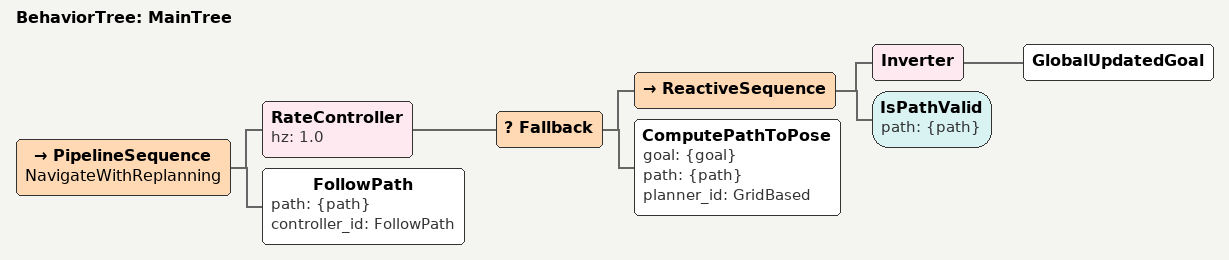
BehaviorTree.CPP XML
<!--
  This Behavior Tree replans the global path only if the path becomes invalid
-->
<root BTCPP_format="4" main_tree_to_execute="MainTree">
  <BehaviorTree ID="MainTree">
    <PipelineSequence name="NavigateWithReplanning">
      <RateController hz="1.0">
        <Fallback>
          <ReactiveSequence>
            <Inverter>
              <GlobalUpdatedGoal/>
            </Inverter>
            <IsPathValid path="{path}"/>
          </ReactiveSequence>
          <ComputePathToPose goal="{goal}" path="{path}" planner_id="GridBased"/>
        </Fallback>
      </RateController>
      <FollowPath path="{path}" controller_id="FollowPath"/>
    </PipelineSequence>
  </BehaviorTree>
</root>
